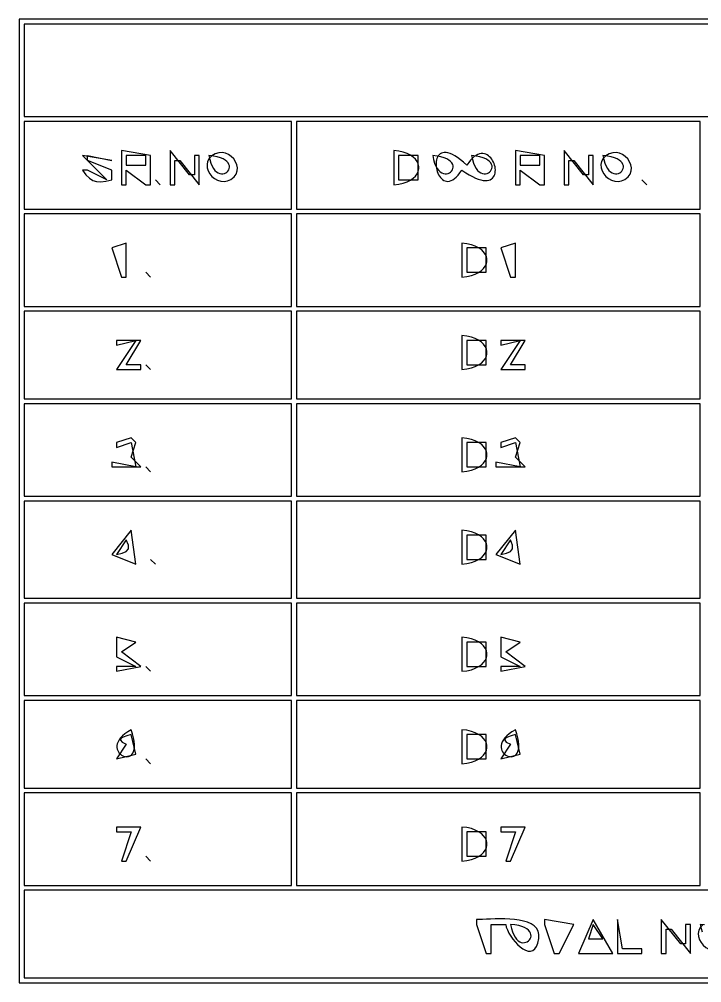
# Model space of a CAD drawing. Extents: x 0 to 2384, y 0 to 1684.
# Drawn here: x 1280 to 1420.3, y 1315 to 1513 of the extents above; entities that cross this region are included whole.
import ezdxf

# ---------------------------------------------------------------- set-up
doc = ezdxf.new("R2010")
doc.units = 0
doc.layers.add('C7', color=7, linetype='CONTINUOUS')

msp = doc.modelspace()

# ---------------------------------------------------------------- linework, layer by layer
at = {"layer": 'C7'}
for points in [[(1280, 1513), (1280, 1315), (1949, 1315), (1949, 1513), (1280, 1513)], [(1281, 1512), (1281, 1493), (1948, 1493), (1948, 1512), (1281, 1512)], [(1281, 1492), (1281, 1474), (1336, 1474), (1336, 1492), (1281, 1492)], [(1337, 1492), (1337, 1474), (1420, 1474), (1420, 1492), (1337, 1492)], [(1293, 1485), (1298, 1480), (1294, 1482), (1293, 1482), (1293.7171, 1481.0114), (1294.4119, 1480.3119), (1295.1257, 1479.8686), (1295.9, 1479.6486), (1296.7763, 1479.619), (1297.7957, 1479.7471), (1299, 1480), (1299, 1482), (1294, 1484), (1294, 1485), (1299, 1484), (1293, 1485)], [(1301, 1486), (1301, 1479), (1302, 1479), (1302, 1482), (1306, 1479), (1307, 1479), (1307, 1485), (1301, 1486)], [(1302, 1485), (1302, 1483), (1306, 1483), (1306, 1485), (1302, 1485)], [(1311, 1486), (1311, 1479), (1312, 1479), (1312, 1484), (1313, 1484), (1317, 1479), (1317, 1485), (1316, 1485), (1316, 1481), (1315, 1481), (1311, 1486)], [(1319, 1485), (1319.1741, 1484.1591), (1319.3912, 1483.4395), (1319.6447, 1482.8345), (1319.9277, 1482.3372), (1320.2335, 1481.9409), (1320.5552, 1481.6388), (1320.8862, 1481.4239), (1321.2195, 1481.2896), (1321.5486, 1481.2291), (1321.8664, 1481.2355), (1322.1664, 1481.3021), (1322.4417, 1481.422), (1322.6855, 1481.5885), (1322.891, 1481.7947), (1323.0516, 1482.0339), (1323.1603, 1482.2992), (1323.2105, 1482.5839), (1323.1954, 1482.8812), (1323.1081, 1483.1842), (1322.9419, 1483.4862), (1322.69, 1483.7803), (1322.3457, 1484.0599), (1321.9021, 1484.3179), (1321.3525, 1484.5478), (1320.6901, 1484.7426), (1319.9082, 1484.8956), (1319, 1485)], [(1323.5269, 1480.0855), (1324.1756, 1480.6076), (1324.6016, 1481.1934), (1324.8248, 1481.8203), (1324.8652, 1482.4656), (1324.7428, 1483.1067), (1324.4777, 1483.721), (1324.0899, 1484.2858), (1323.5993, 1484.7785), (1323.026, 1485.1765), (1322.3899, 1485.4572), (1321.7112, 1485.5978), (1321.0097, 1485.5759), (1320.3056, 1485.3687), (1319.6188, 1484.9537)], [(1357, 1486), (1357, 1479), (1358.0304, 1479.1279), (1358.9463, 1479.336), (1359.7478, 1479.6149), (1360.4347, 1479.955), (1361.0072, 1480.347), (1361.4652, 1480.7814), (1361.8086, 1481.2489), (1362.0376, 1481.7399), (1362.1521, 1482.2451), (1362.1521, 1482.7549), (1362.0376, 1483.2601), (1361.8086, 1483.7511), (1361.4651, 1484.2185), (1361.0071, 1484.653), (1360.4347, 1485.0449), (1359.7477, 1485.3851), (1358.9463, 1485.6639), (1358.0304, 1485.872), (1357, 1486)], [(1358, 1485), (1358, 1480), (1362, 1480), (1362, 1485), (1358, 1485)], [(1365, 1485), (1365.174, 1484.1591), (1365.3912, 1483.4395), (1365.6447, 1482.8345), (1365.9277, 1482.3372), (1366.2335, 1481.9409), (1366.5552, 1481.6388), (1366.8862, 1481.4239), (1367.2195, 1481.2896), (1367.5485, 1481.2291), (1367.8664, 1481.2355), (1368.1664, 1481.3021), (1368.4416, 1481.422), (1368.6854, 1481.5885), (1368.891, 1481.7947), (1369.0515, 1482.0339), (1369.1603, 1482.2992), (1369.2105, 1482.5839), (1369.1953, 1482.8812), (1369.108, 1483.1842), (1368.9418, 1483.4862), (1368.6899, 1483.7803), (1368.3456, 1484.0599), (1367.9021, 1484.3179), (1367.3525, 1484.5478), (1366.6901, 1484.7426), (1365.9082, 1484.8956), (1365, 1485)], [(1371, 1482), (1371.779, 1481.4706), (1372.5048, 1481.024), (1373.1785, 1480.6557), (1373.8013, 1480.3618), (1374.3746, 1480.138), (1374.8994, 1479.9801), (1375.3771, 1479.884), (1375.8089, 1479.8455), (1376.1961, 1479.8604), (1376.5398, 1479.9246), (1376.8413, 1480.0338), (1377.1018, 1480.1839), (1377.3227, 1480.3707), (1377.505, 1480.5901), (1377.6501, 1480.8378), (1377.7591, 1481.1098), (1377.8334, 1481.4018), (1377.8741, 1481.7096), (1377.8825, 1482.0291), (1377.8598, 1482.3561), (1377.8073, 1482.6864), (1377.7262, 1483.0159), (1377.6177, 1483.3404), (1377.4831, 1483.6557), (1377.3236, 1483.9576), (1377.1404, 1484.2419), (1376.9348, 1484.5046), (1376.708, 1484.7413), (1376.4613, 1484.948), (1376.1958, 1485.1205), (1375.9129, 1485.2545), (1375.6137, 1485.346), (1375.2995, 1485.3907), (1374.9715, 1485.3844), (1374.631, 1485.3231), (1374.2791, 1485.2024), (1373.9172, 1485.0184), (1373.5465, 1484.7666), (1373.1682, 1484.4431), (1372.7835, 1484.0436), (1372.3937, 1483.5639), (1372, 1483), (1371.3228, 1483.6104), (1370.6888, 1484.1301), (1370.097, 1484.5636), (1369.5467, 1484.9154), (1369.037, 1485.1899), (1368.5669, 1485.3916), (1368.1358, 1485.525), (1367.7428, 1485.5946), (1367.3869, 1485.6048), (1367.0674, 1485.5602), (1366.7835, 1485.4653), (1366.5342, 1485.3244), (1366.3187, 1485.1422), (1366.1363, 1484.923), (1365.986, 1484.6714), (1365.867, 1484.3918), (1365.7784, 1484.0888), (1365.7195, 1483.7668), (1365.6894, 1483.4303), (1365.6872, 1483.0838), (1365.7121, 1482.7317), (1365.7632, 1482.3786), (1365.8398, 1482.029), (1365.9409, 1481.6872), (1366.0657, 1481.3578), (1366.2134, 1481.0453), (1366.3832, 1480.7542), (1366.5741, 1480.489), (1366.7854, 1480.254), (1367.0162, 1480.0539), (1367.2656, 1479.8931), (1367.5329, 1479.776), (1367.8171, 1479.7073), (1368.1175, 1479.6912), (1368.4331, 1479.7324), (1368.7632, 1479.8354), (1369.1069, 1480.0045), (1369.4634, 1480.2443), (1369.8318, 1480.5592), (1370.2112, 1480.9539), (1370.6009, 1481.4326), (1371, 1482)], [(1373, 1485), (1373.1741, 1484.1591), (1373.3912, 1483.4395), (1373.6447, 1482.8345), (1373.9277, 1482.3372), (1374.2335, 1481.9409), (1374.5552, 1481.6388), (1374.8862, 1481.4239), (1375.2195, 1481.2896), (1375.5486, 1481.2291), (1375.8664, 1481.2355), (1376.1664, 1481.3021), (1376.4417, 1481.422), (1376.6855, 1481.5885), (1376.891, 1481.7947), (1377.0516, 1482.0339), (1377.1603, 1482.2992), (1377.2105, 1482.5839), (1377.1954, 1482.8812), (1377.1081, 1483.1842), (1376.9419, 1483.4862), (1376.69, 1483.7803), (1376.3457, 1484.0599), (1375.9021, 1484.3179), (1375.3525, 1484.5478), (1374.6901, 1484.7426), (1373.9082, 1484.8956), (1373, 1485)], [(1382, 1486), (1382, 1479), (1383, 1479), (1383, 1482), (1387, 1479), (1388, 1479), (1388, 1485), (1382, 1486)], [(1383, 1485), (1383, 1483), (1387, 1483), (1387, 1485), (1383, 1485)], [(1392, 1486), (1392, 1479), (1393, 1479), (1393, 1484), (1394, 1484), (1398, 1479), (1398, 1485), (1397, 1485), (1397, 1481), (1396, 1481), (1392, 1486)], [(1400, 1485), (1400.1741, 1484.1591), (1400.3912, 1483.4395), (1400.6447, 1482.8345), (1400.9277, 1482.3372), (1401.2335, 1481.9409), (1401.5552, 1481.6388), (1401.8862, 1481.4239), (1402.2195, 1481.2896), (1402.5486, 1481.2291), (1402.8664, 1481.2355), (1403.1664, 1481.3021), (1403.4417, 1481.422), (1403.6855, 1481.5885), (1403.891, 1481.7947), (1404.0516, 1482.0339), (1404.1603, 1482.2992), (1404.2105, 1482.5839), (1404.1954, 1482.8812), (1404.1081, 1483.1842), (1403.9419, 1483.4862), (1403.69, 1483.7803), (1403.3457, 1484.0599), (1402.9021, 1484.3179), (1402.3525, 1484.5478), (1401.6901, 1484.7426), (1400.9082, 1484.8956), (1400, 1485)], [(1404.5269, 1480.0855), (1405.1756, 1480.6076), (1405.6016, 1481.1934), (1405.8248, 1481.8203), (1405.8652, 1482.4656), (1405.7429, 1483.1067), (1405.4778, 1483.721), (1405.0899, 1484.2858), (1404.5993, 1484.7786), (1404.026, 1485.1766), (1403.3899, 1485.4572), (1402.7112, 1485.5979), (1402.0097, 1485.5759), (1401.3056, 1485.3687), (1400.6188, 1484.9537)], [(1319.6188, 1484.9537), (1319.0666, 1484.3946), (1318.7335, 1483.7815), (1318.5986, 1483.1374), (1318.6408, 1482.4854), (1318.839, 1481.8488), (1319.1724, 1481.2507), (1319.62, 1480.7142), (1320.1607, 1480.2625), (1320.7735, 1479.9186), (1321.4376, 1479.7059), (1322.1318, 1479.6474), (1322.8353, 1479.7662), (1323.527, 1480.0856)], [(1400.6188, 1484.9537), (1400.0665, 1484.3946), (1399.7335, 1483.7814), (1399.5986, 1483.1373), (1399.6407, 1482.4854), (1399.839, 1481.8488), (1400.1725, 1481.2507), (1400.62, 1480.7142), (1401.1607, 1480.2625), (1401.7736, 1479.9187), (1402.4377, 1479.7059), (1403.1319, 1479.6474), (1403.8353, 1479.7662), (1404.527, 1480.0856)], [(1308, 1480), (1309, 1479), (1308, 1480)], [(1408, 1480), (1409, 1479), (1408, 1480)], [(1281, 1473), (1281, 1454), (1336, 1454), (1336, 1473), (1281, 1473)], [(1337, 1473), (1337, 1454), (1420, 1454), (1420, 1473), (1337, 1473)], [(1299, 1466), (1301, 1460), (1302, 1460), (1302, 1467), (1299, 1466)], [(1371, 1467), (1371, 1460), (1372.0304, 1460.1279), (1372.9463, 1460.336), (1373.7478, 1460.6149), (1374.4347, 1460.955), (1375.0072, 1461.347), (1375.4651, 1461.7814), (1375.8086, 1462.2489), (1376.0376, 1462.7399), (1376.1521, 1463.2451), (1376.152, 1463.7549), (1376.0375, 1464.2601), (1375.8086, 1464.7511), (1375.4651, 1465.2185), (1375.0071, 1465.653), (1374.4346, 1466.0449), (1373.7477, 1466.3851), (1372.9463, 1466.6639), (1372.0304, 1466.872), (1371, 1467)], [(1372, 1466), (1372, 1461), (1376, 1461), (1376, 1466), (1372, 1466)], [(1379, 1466), (1381, 1460), (1382, 1460), (1382, 1467), (1379, 1466)], [(1306, 1461), (1307, 1460), (1306, 1461)], [(1281, 1453), (1281, 1435), (1336, 1435), (1336, 1453), (1281, 1453)], [(1337, 1453), (1337, 1435), (1420, 1435), (1420, 1453), (1337, 1453)], [(1371, 1448), (1371, 1441), (1372.0304, 1441.1279), (1372.9463, 1441.336), (1373.7478, 1441.6149), (1374.4347, 1441.955), (1375.0072, 1442.347), (1375.4652, 1442.7814), (1375.8086, 1443.2489), (1376.0376, 1443.7399), (1376.1521, 1444.2451), (1376.1521, 1444.7549), (1376.0376, 1445.2601), (1375.8086, 1445.7511), (1375.4651, 1446.2185), (1375.0071, 1446.653), (1374.4347, 1447.0449), (1373.7477, 1447.3851), (1372.9463, 1447.6639), (1372.0304, 1447.872), (1371, 1448)], [(1300, 1447), (1300, 1446), (1304, 1447), (1300, 1441), (1305, 1441), (1305, 1442), (1302, 1442), (1305, 1447), (1300, 1447)], [(1372, 1447), (1372, 1442), (1376, 1442), (1376, 1447), (1372, 1447)], [(1379, 1447), (1379, 1446), (1383, 1447), (1379, 1441), (1384, 1441), (1384, 1442), (1381, 1442), (1384, 1447), (1379, 1447)], [(1306, 1442), (1307, 1441), (1306, 1442)], [(1281, 1434), (1281, 1415), (1336, 1415), (1336, 1434), (1281, 1434)], [(1337, 1434), (1337, 1415), (1420, 1415), (1420, 1434), (1337, 1434)], [(1300, 1426), (1300, 1425), (1303, 1426), (1304, 1421), (1299, 1422), (1299, 1421), (1305, 1421), (1303, 1423), (1304, 1426), (1303, 1427), (1300, 1426)], [(1371, 1427), (1371, 1420), (1372.0304, 1420.1279), (1372.9463, 1420.336), (1373.7478, 1420.6149), (1374.4347, 1420.955), (1375.0072, 1421.347), (1375.4652, 1421.7814), (1375.8086, 1422.2489), (1376.0376, 1422.7399), (1376.1521, 1423.2451), (1376.1521, 1423.7549), (1376.0376, 1424.2601), (1375.8086, 1424.7511), (1375.4651, 1425.2185), (1375.0071, 1425.653), (1374.4347, 1426.0449), (1373.7477, 1426.3851), (1372.9463, 1426.6639), (1372.0304, 1426.872), (1371, 1427)], [(1372, 1426), (1372, 1421), (1376, 1421), (1376, 1426), (1372, 1426)], [(1379, 1426), (1379, 1425), (1382, 1426), (1383, 1421), (1378, 1422), (1378, 1421), (1384, 1421), (1382, 1423), (1383, 1426), (1382, 1427), (1379, 1426)], [(1306, 1421), (1307, 1420), (1306, 1421)], [(1281, 1414), (1281, 1394), (1336, 1394), (1336, 1414), (1281, 1414)], [(1337, 1414), (1337, 1394), (1420, 1394), (1420, 1414), (1337, 1414)], [(1303, 1408), (1299, 1403), (1304, 1401), (1303, 1408)], [(1371, 1408), (1371, 1401), (1372.0304, 1401.1279), (1372.9463, 1401.336), (1373.7478, 1401.6149), (1374.4347, 1401.955), (1375.0072, 1402.347), (1375.4651, 1402.7814), (1375.8086, 1403.2489), (1376.0376, 1403.7399), (1376.1521, 1404.2451), (1376.152, 1404.7549), (1376.0375, 1405.2601), (1375.8086, 1405.7511), (1375.4651, 1406.2185), (1375.0071, 1406.653), (1374.4346, 1407.0449), (1373.7477, 1407.3851), (1372.9463, 1407.6639), (1372.0304, 1407.872), (1371, 1408)], [(1382, 1408), (1378, 1403), (1383, 1401), (1382, 1408)], [(1302, 1406), (1300, 1403), (1301.1796, 1403.2883), (1301.9983, 1403.6442), (1302.4271, 1404.156), (1302.4372, 1404.9118), (1302, 1406)], [(1372, 1407), (1372, 1402), (1376, 1402), (1376, 1407), (1372, 1407)], [(1381, 1406), (1379, 1403), (1380.1797, 1403.2883), (1380.9983, 1403.6442), (1381.4271, 1404.156), (1381.4373, 1404.9118), (1381, 1406)], [(1307, 1402), (1308, 1401), (1307, 1402)], [(1281, 1393), (1281, 1374), (1336, 1374), (1336, 1393), (1281, 1393)], [(1337, 1393), (1337, 1374), (1420, 1374), (1420, 1393), (1337, 1393)], [(1300, 1386), (1300, 1382), (1304, 1380), (1300, 1380), (1300, 1379), (1305, 1380), (1301, 1383), (1304, 1385), (1300, 1386)], [(1371, 1386), (1371, 1379), (1372.0304, 1379.1279), (1372.9463, 1379.336), (1373.7478, 1379.6149), (1374.4347, 1379.955), (1375.0072, 1380.347), (1375.4651, 1380.7814), (1375.8086, 1381.2489), (1376.0376, 1381.7399), (1376.1521, 1382.2451), (1376.152, 1382.7549), (1376.0375, 1383.2601), (1375.8086, 1383.7511), (1375.4651, 1384.2185), (1375.0071, 1384.653), (1374.4346, 1385.0449), (1373.7477, 1385.3851), (1372.9463, 1385.6639), (1372.0304, 1385.872), (1371, 1386)], [(1379, 1386), (1379, 1382), (1383, 1380), (1379, 1380), (1379, 1379), (1384, 1380), (1380, 1383), (1383, 1385), (1379, 1386)], [(1372, 1385), (1372, 1380), (1376, 1380), (1376, 1385), (1372, 1385)], [(1306, 1380), (1307, 1379), (1306, 1380)], [(1281, 1373), (1281, 1355), (1336, 1355), (1336, 1373), (1281, 1373)], [(1337, 1373), (1337, 1355), (1420, 1355), (1420, 1373), (1337, 1373)], [(1303, 1367), (1302.2988, 1366.5788), (1301.7067, 1366.1552), (1301.2174, 1365.732), (1300.8244, 1365.3124), (1300.5213, 1364.8991), (1300.3017, 1364.4952), (1300.1593, 1364.1037), (1300.0877, 1363.7275), (1300.0805, 1363.3695), (1300.1313, 1363.0328), (1300.2337, 1362.7203), (1300.3814, 1362.435), (1300.5679, 1362.1798), (1300.7868, 1361.9578), (1301.0319, 1361.7717), (1301.2966, 1361.6247), (1301.5747, 1361.5197), (1301.8596, 1361.4597), (1302.1451, 1361.4476), (1302.4248, 1361.4864), (1302.6922, 1361.579), (1302.941, 1361.7284), (1303.1648, 1361.9376), (1303.3572, 1362.2096), (1303.5118, 1362.5473), (1303.6223, 1362.9536), (1303.6822, 1363.4316), (1303.6851, 1363.9842), (1303.6248, 1364.6144), (1303.4947, 1365.3251), (1303.2886, 1366.1193), (1303, 1367)], [(1371, 1367), (1371, 1360), (1372.0304, 1360.1279), (1372.9463, 1360.336), (1373.7478, 1360.6149), (1374.4347, 1360.955), (1375.0072, 1361.347), (1375.4652, 1361.7814), (1375.8086, 1362.2489), (1376.0376, 1362.7399), (1376.1521, 1363.2451), (1376.1521, 1363.7549), (1376.0376, 1364.2601), (1375.8086, 1364.7511), (1375.4651, 1365.2185), (1375.0071, 1365.653), (1374.4347, 1366.0449), (1373.7477, 1366.3851), (1372.9463, 1366.6639), (1372.0304, 1366.872), (1371, 1367)], [(1382, 1367), (1381.2988, 1366.5788), (1380.7067, 1366.1552), (1380.2174, 1365.732), (1379.8244, 1365.3124), (1379.5213, 1364.8991), (1379.3017, 1364.4952), (1379.1593, 1364.1037), (1379.0877, 1363.7275), (1379.0805, 1363.3695), (1379.1313, 1363.0328), (1379.2337, 1362.7203), (1379.3814, 1362.435), (1379.5679, 1362.1798), (1379.7868, 1361.9578), (1380.0319, 1361.7717), (1380.2966, 1361.6247), (1380.5747, 1361.5197), (1380.8596, 1361.4597), (1381.1451, 1361.4476), (1381.4248, 1361.4864), (1381.6922, 1361.579), (1381.941, 1361.7284), (1382.1648, 1361.9376), (1382.3572, 1362.2096), (1382.5118, 1362.5473), (1382.6223, 1362.9536), (1382.6822, 1363.4316), (1382.6851, 1363.9842), (1382.6248, 1364.6144), (1382.4947, 1365.3251), (1382.2886, 1366.1193), (1382, 1367)], [(1302, 1364), (1300, 1361), (1304, 1362), (1303, 1366), (1302.1006, 1365.7213), (1301.3732, 1365.4497), (1300.9085, 1365.1635), (1300.7975, 1364.8409), (1301.131, 1364.4603), (1302, 1364)], [(1372, 1366), (1372, 1361), (1376, 1361), (1376, 1366), (1372, 1366)], [(1381, 1364), (1379, 1361), (1383, 1362), (1382, 1366), (1381.1006, 1365.7213), (1380.3732, 1365.4497), (1379.9085, 1365.1635), (1379.7975, 1364.8409), (1380.131, 1364.4603), (1381, 1364)], [(1306, 1361), (1307, 1360), (1306, 1361)], [(1281, 1354), (1281, 1335), (1336, 1335), (1336, 1354), (1281, 1354)], [(1337, 1354), (1337, 1335), (1420, 1335), (1420, 1354), (1337, 1354)], [(1300, 1347), (1300, 1346), (1303, 1346), (1301, 1340), (1302, 1340), (1305, 1347), (1300, 1347)], [(1371, 1347), (1371, 1340), (1372.0304, 1340.1279), (1372.9463, 1340.336), (1373.7478, 1340.6149), (1374.4347, 1340.955), (1375.0072, 1341.347), (1375.4652, 1341.7814), (1375.8086, 1342.2489), (1376.0376, 1342.7399), (1376.1521, 1343.2451), (1376.1521, 1343.7549), (1376.0376, 1344.2601), (1375.8086, 1344.7511), (1375.4651, 1345.2185), (1375.0071, 1345.653), (1374.4347, 1346.0449), (1373.7477, 1346.3851), (1372.9463, 1346.6639), (1372.0304, 1346.872), (1371, 1347)], [(1379, 1347), (1379, 1346), (1382, 1346), (1380, 1340), (1381, 1340), (1384, 1347), (1379, 1347)], [(1372, 1346), (1372, 1341), (1376, 1341), (1376, 1346), (1372, 1346)], [(1306, 1341), (1307, 1340), (1306, 1341)], [(1281, 1334), (1281, 1316), (1948, 1316), (1948, 1334), (1281, 1334)], [(1386.8239, 1324.0903), (1386.8475, 1324.9003), (1386.6807, 1325.597), (1386.343, 1326.1886), (1385.8539, 1326.6831), (1385.2328, 1327.0889), (1384.4992, 1327.414), (1383.6724, 1327.6666), (1382.7721, 1327.8549), (1381.8176, 1327.9872), (1380.8283, 1328.0714), (1379.8238, 1328.1159), (1378.8236, 1328.1288), (1377.847, 1328.1182), (1376.9135, 1328.0924), (1376.0426, 1328.0595), (1375.2537, 1328.0277), (1374.5664, 1328.0051), (1374, 1328)], [(1374, 1328), (1374, 1327), (1376, 1321), (1377, 1321), (1377, 1327), (1380, 1327), (1380.1348, 1326.4402), (1380.3616, 1325.8384), (1380.6685, 1325.2126), (1381.044, 1324.5811), (1381.4763, 1323.9619), (1381.9536, 1323.3732), (1382.4642, 1322.833), (1382.9964, 1322.3596), (1383.5385, 1321.9709), (1384.0787, 1321.6853), (1384.6054, 1321.5206), (1385.1068, 1321.4952), (1385.5711, 1321.6271), (1385.9868, 1321.9344), (1386.3419, 1322.4353), (1386.6249, 1323.1479), (1386.824, 1324.0903)], [(1381, 1327), (1381.1741, 1326.1591), (1381.3912, 1325.4395), (1381.6447, 1324.8345), (1381.9277, 1324.3373), (1382.2335, 1323.941), (1382.5553, 1323.6388), (1382.8862, 1323.424), (1383.2196, 1323.2897), (1383.5486, 1323.2292), (1383.8664, 1323.2356), (1384.1664, 1323.3021), (1384.4417, 1323.422), (1384.6855, 1323.5885), (1384.8911, 1323.7947), (1385.0516, 1324.0339), (1385.1604, 1324.2993), (1385.2106, 1324.584), (1385.1954, 1324.8812), (1385.1081, 1325.1842), (1384.9419, 1325.4862), (1384.69, 1325.7804), (1384.3457, 1326.0599), (1383.9021, 1326.3179), (1383.3525, 1326.5478), (1382.6902, 1326.7426), (1381.9082, 1326.8956), (1381, 1327)], [(1388, 1328), (1388, 1327), (1390, 1321), (1391, 1321), (1394, 1327), (1388, 1328)], [(1398, 1328), (1395, 1321), (1396, 1321), (1401, 1321), (1402, 1321), (1398, 1328)], [(1398, 1327), (1397, 1324), (1400, 1324), (1398, 1327)], [(1403, 1328), (1403, 1321), (1408, 1321), (1408, 1322), (1404, 1322), (1403, 1328)], [(1412, 1328), (1412, 1321), (1413, 1321), (1413, 1326), (1414, 1326), (1418, 1321), (1418, 1327), (1417, 1327), (1417, 1323), (1416, 1323), (1412, 1328)], [(1420.6188, 1326.9537), (1420.0666, 1326.3946), (1419.7335, 1325.7814), (1419.5986, 1325.1373), (1419.6408, 1324.4854), (1419.8391, 1323.8488), (1420.1725, 1323.2507), (1420.6201, 1322.7142), (1421.1608, 1322.2625), (1421.7736, 1321.9187), (1422.4377, 1321.7059), (1423.1319, 1321.6474), (1423.8353, 1321.7662), (1424.527, 1322.0856)], [(1420, 1327), (1420.1741, 1326.1591), (1420.3912, 1325.4395)], [(1420.9082, 1326.8956), (1420, 1327)]]:
    msp.add_lwpolyline(points, dxfattribs=at)

doc.saveas('drawing.dxf')
